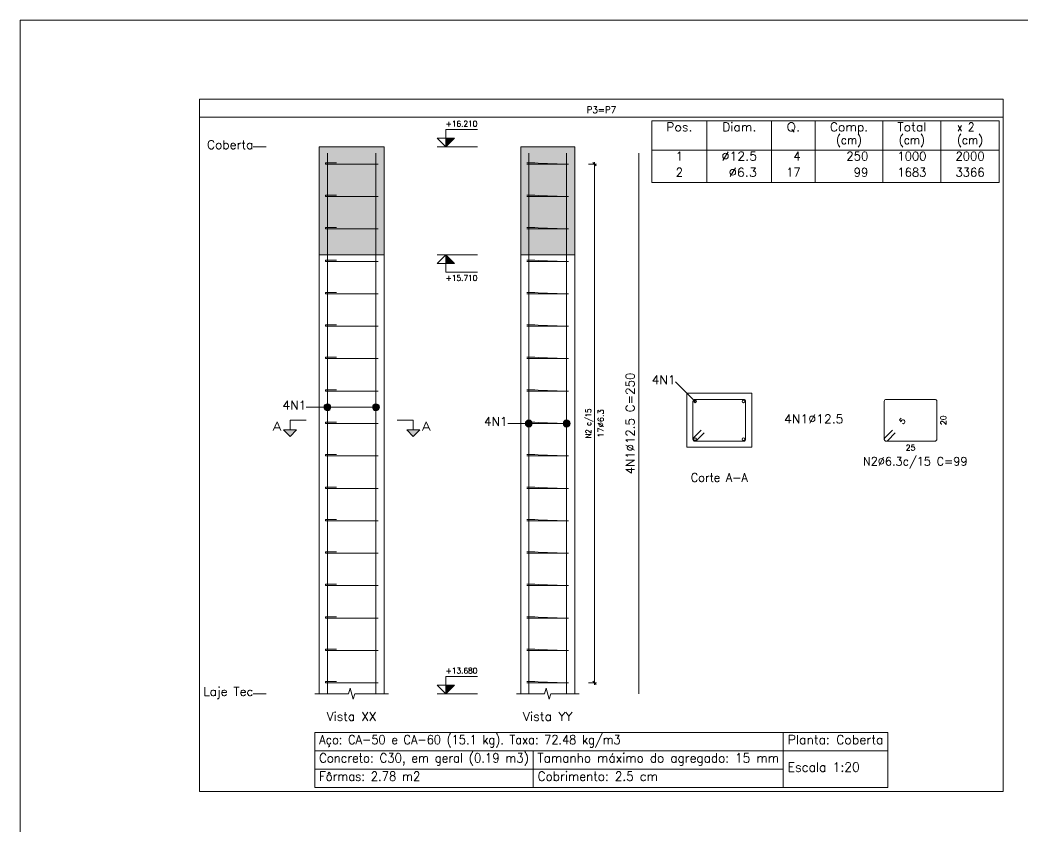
# Model space of a CAD drawing. Header units: millimetres. Extents: x 0 to 84, y 0 to 59.4.
# Drawn here: x 0 to 23.2, y 40.73 to 59.4 of the extents above; entities that cross this region are included whole.
import ezdxf
from ezdxf.enums import TextEntityAlignment as Align

# ---------------------------------------------------------------- set-up
doc = ezdxf.new("R2010")
doc.units = ezdxf.units.MM
doc.linetypes.add('CYPE_PUNTO', pattern=[0.075, 0, -0.075])
for name, color, linetype, lineweight in [('ARM_LONGITUDINAL_Ø12_5', 51, 'Continuous', 9), ('ARM_TRANSVERSAL_DIMENSOES_DOS_ESTRIBOS', 122, 'Continuous', 0), ('ARM_TRANSVERSAL_REFERENCIA', 106, 'Continuous', 9), ('ARM_TRANSVERSAL_Ø6_3', 32, 'Continuous', 9), ('CORTE_COTAS', 122, 'Continuous', 0), ('CORTE_COTAS_DAS_LAJES', 151, 'Continuous', 0), ('CORTE_COTAS_DAS_PLANTAS', 151, 'Continuous', 0), ('CORTE_LINHAS_DA_TABELA_DE_DADOS_DOS_PILARES', 1, 'Continuous', 9), ('CORTE_LINHAS_DA_TABELA_DE_DETALHE', 7, 'Continuous', 9), ('CORTE_LINHAS_DA_TABELA_DE_QUANTITATIVOS', 1, 'Continuous', 9), ('CORTE_NOMES_DAS_PLANTAS', 106, 'Continuous', 9), ('CORTE_PILAR_DE_CONCRETO', 1, 'Continuous', 9), ('CORTE_PISOS', 8, 'Continuous', 9), ('CORTE_SEGMENTOS_DE_CORTE_DE_SECOES', 12, 'Continuous', 9), ('CORTE_TEXTO_DAS_COTAS', 122, 'Continuous', 0), ('CORTE_TEXTO_DAS_ELEVACOES_DOS_PILARES', 133, 'Continuous', 9), ('CORTE_TEXTOS_DA_TABELA_DE_DADOS_DOS_PILARES', 1, 'Continuous', 9), ('CORTE_TEXTOS_DA_TABELA_DE_QUANTITATIVOS', 1, 'Continuous', 9), ('CORTE_TITULO_DA_TABELA_DE_DETALHE', 106, 'Continuous', 9), ('PILCP_ARM_LONG_LINHAS_DAS_ETIQUETAS_DAS_POSICOES_DE_ARMADURA_LONGITUDINAL', 106, 'Continuous', 9), ('PILCP_ARM_LONG_REFERENCIA', 106, 'Continuous', 9), ('PILCPSECC_ARM_LONG_LINHAS_DAS_ETIQUETAS_DAS_POSICOES_DE_ARMADURA_LONGITUDINAL', 106, 'Continuous', 9), ('PILCPSECC_ARM_LONG_REFERENCIA', 106, 'Continuous', 9), ('QUAD_BORDA', 1, 'Continuous', 20), ('QUAD_LIMITES', 2, 'Continuous', 0), ('SECAO_CONCRETO', 1, 'Continuous', 9), ('SECAO_LINHAS_DE_PROLONGAMENTO_DAS_COTAS', 122, 'CYPE_PUNTO', 0)]:
    doc.layers.add(name, color=color, linetype=linetype, lineweight=lineweight)
doc.styles.add('CYPETXT', font='', dxfattribs={"height": 0.2})
doc.styles.get('CYPETXT').set_extended_font_data('romans')

msp = doc.modelspace()

# ---------------------------------------------------------------- hatches: boundary and pattern name
at = {"layer": 'CORTE_COTAS_DAS_LAJES'}
msp.add_hatch(color=256, dxfattribs=at).paths.add_polyline_path([(9.849, 53.967), (10.049, 53.767), (9.849, 53.767)], flags=0)
at = {"layer": 'CORTE_COTAS_DAS_PLANTAS'}
for points in [[(9.849, 56.467), (10.049, 56.667), (9.849, 56.667)], [(9.849, 43.817), (10.049, 44.017), (9.849, 44.017)]]:
    msp.add_hatch(color=256, dxfattribs=at).paths.add_polyline_path(points, flags=0)
at = {"layer": 'CORTE_PISOS', "true_color": 0xdad7d3}
for points in [[(6.923, 53.967), (8.423, 53.967), (8.423, 56.467), (6.923, 56.467)], [(11.583, 53.967), (12.833, 53.967), (12.833, 56.467), (11.583, 56.467)]]:
    msp.add_hatch(color=254, dxfattribs=at).paths.add_polyline_path(points, flags=0)
at = {"layer": 'CORTE_SEGMENTOS_DE_CORTE_DE_SECOES'}
for points in [[(6.098, 49.917), (6.398, 49.917), (6.248, 49.767)], [(6.098, 49.917), (6.398, 49.917), (6.248, 49.767)], [(8.948, 49.917), (9.248, 49.917), (9.098, 49.767)], [(8.948, 49.917), (9.248, 49.917), (9.098, 49.767)]]:
    msp.add_hatch(color=256, dxfattribs=at).paths.add_polyline_path(points, flags=0)
at = {"layer": 'PILCP_ARM_LONG_LINHAS_DAS_ETIQUETAS_DAS_POSICOES_DE_ARMADURA_LONGITUDINAL'}
h = msp.add_hatch(color=256, dxfattribs=at)
edge = h.paths.add_edge_path(flags=0)
edge.add_arc((7.111, 50.442), 0.08, 0, 360)
h = msp.add_hatch(color=256, dxfattribs=at)
edge = h.paths.add_edge_path(flags=0)
edge.add_arc((8.235, 50.442), 0.08, 0, 360)
h = msp.add_hatch(color=256, dxfattribs=at)
edge = h.paths.add_edge_path(flags=0)
edge.add_arc((11.771, 50.067), 0.08, 0, 360)
h = msp.add_hatch(color=256, dxfattribs=at)
edge = h.paths.add_edge_path(flags=0)
edge.add_arc((12.645, 50.067), 0.08, 0, 360)

# ---------------------------------------------------------------- linework, layer by layer
at = {"layer": 'ARM_LONGITUDINAL_Ø12_5'}
for points in [[(7.111, 43.817), (7.111, 56.317)], [(7.111, 43.817), (7.111, 56.317)], [(8.235, 43.817), (8.235, 56.317)], [(8.235, 43.817), (8.235, 56.317)], [(11.771, 43.817), (11.771, 56.317)], [(11.771, 43.817), (11.771, 56.317)], [(12.645, 43.817), (12.645, 56.317)], [(12.645, 43.817), (12.645, 56.317)], [(14.315, 43.817), (14.315, 56.317)]]:
    msp.add_lwpolyline(points, dxfattribs=at)
for centre in [(15.617, 50.579), (16.741, 50.579), (15.617, 49.705), (16.741, 49.705)]:
    msp.add_circle(centre, 0.0312, dxfattribs=at)
at = {"layer": 'ARM_TRANSVERSAL_Ø6_3'}
for points in [[(7.254, 56.067), (7.077, 56.067), (7.072, 56.067), (7.067, 56.067), (7.065, 56.067), (7.064, 56.067), (7.065, 56.067), (7.067, 56.067), (7.072, 56.067), (7.077, 56.067), (7.085, 56.067), (7.093, 56.067), (7.101, 56.067), (7.111, 56.067), (8.235, 56.067), (8.253, 56.067), (8.268, 56.067), (8.279, 56.067), (8.282, 56.067), (8.279, 56.067), (8.268, 56.067), (8.253, 56.067), (8.235, 56.067), (7.111, 56.067), (7.093, 56.067), (7.077, 56.067), (7.067, 56.067), (7.064, 56.067), (7.064, 56.098), (7.065, 56.098), (7.067, 56.098), (7.072, 56.098), (7.077, 56.098), (7.085, 56.098), (7.093, 56.098), (7.101, 56.098), (7.111, 56.098), (7.12, 56.098), (7.129, 56.098), (7.137, 56.098), (7.144, 56.098), (7.321, 56.098)], [(11.981, 56.067), (11.804, 56.067), (11.797, 56.067), (11.789, 56.067), (11.78, 56.067), (11.771, 56.067), (11.761, 56.067), (11.753, 56.067), (11.745, 56.067), (11.737, 56.067), (11.732, 56.067), (11.727, 56.067), (11.725, 56.067), (11.724, 56.067), (11.727, 56.067), (11.737, 56.067), (11.753, 56.067), (11.771, 56.067), (12.645, 56.067), (12.663, 56.067), (12.678, 56.067), (12.689, 56.067), (12.692, 56.067), (12.689, 56.067), (12.678, 56.067), (12.663, 56.067), (12.645, 56.067), (11.771, 56.098), (11.761, 56.098), (11.753, 56.098), (11.745, 56.098), (11.737, 56.098), (11.732, 56.098), (11.727, 56.098), (11.725, 56.098), (11.724, 56.098), (11.725, 56.098), (11.727, 56.098), (11.732, 56.098), (11.737, 56.098), (11.914, 56.098)], [(7.254, 55.317), (7.077, 55.317), (7.072, 55.317), (7.067, 55.317), (7.065, 55.317), (7.064, 55.317), (7.065, 55.317), (7.067, 55.317), (7.072, 55.317), (7.077, 55.317), (7.085, 55.317), (7.093, 55.317), (7.101, 55.317), (7.111, 55.317), (8.235, 55.317), (8.253, 55.317), (8.268, 55.317), (8.279, 55.317), (8.282, 55.317), (8.279, 55.317), (8.268, 55.317), (8.253, 55.317), (8.235, 55.317), (7.111, 55.317), (7.093, 55.317), (7.077, 55.317), (7.067, 55.317), (7.064, 55.317), (7.064, 55.348), (7.065, 55.348), (7.067, 55.348), (7.072, 55.348), (7.077, 55.348), (7.085, 55.348), (7.093, 55.348), (7.101, 55.348), (7.111, 55.348), (7.12, 55.348), (7.129, 55.348), (7.137, 55.348), (7.144, 55.348), (7.321, 55.348)], [(11.981, 55.317), (11.804, 55.317), (11.797, 55.317), (11.789, 55.317), (11.78, 55.317), (11.771, 55.317), (11.761, 55.317), (11.753, 55.317), (11.745, 55.317), (11.737, 55.317), (11.732, 55.317), (11.727, 55.317), (11.725, 55.317), (11.724, 55.317), (11.727, 55.317), (11.737, 55.317), (11.753, 55.317), (11.771, 55.317), (12.645, 55.317), (12.663, 55.317), (12.678, 55.317), (12.689, 55.317), (12.692, 55.317), (12.689, 55.317), (12.678, 55.317), (12.663, 55.317), (12.645, 55.317), (11.771, 55.348), (11.761, 55.348), (11.753, 55.348), (11.745, 55.348), (11.737, 55.348), (11.732, 55.348), (11.727, 55.348), (11.725, 55.348), (11.724, 55.348), (11.725, 55.348), (11.727, 55.348), (11.732, 55.348), (11.737, 55.348), (11.914, 55.348)], [(7.254, 54.567), (7.077, 54.567), (7.072, 54.567), (7.067, 54.567), (7.065, 54.567), (7.064, 54.567), (7.065, 54.567), (7.067, 54.567), (7.072, 54.567), (7.077, 54.567), (7.085, 54.567), (7.093, 54.567), (7.101, 54.567), (7.111, 54.567), (8.235, 54.567), (8.253, 54.567), (8.268, 54.567), (8.279, 54.567), (8.282, 54.567), (8.279, 54.567), (8.268, 54.567), (8.253, 54.567), (8.235, 54.567), (7.111, 54.567), (7.093, 54.567), (7.077, 54.567), (7.067, 54.567), (7.064, 54.567), (7.064, 54.598), (7.065, 54.598), (7.067, 54.598), (7.072, 54.598), (7.077, 54.598), (7.085, 54.598), (7.093, 54.598), (7.101, 54.598), (7.111, 54.598), (7.12, 54.598), (7.129, 54.598), (7.137, 54.598), (7.144, 54.598), (7.321, 54.598)], [(11.981, 54.567), (11.804, 54.567), (11.797, 54.567), (11.789, 54.567), (11.78, 54.567), (11.771, 54.567), (11.761, 54.567), (11.753, 54.567), (11.745, 54.567), (11.737, 54.567), (11.732, 54.567), (11.727, 54.567), (11.725, 54.567), (11.724, 54.567), (11.727, 54.567), (11.737, 54.567), (11.753, 54.567), (11.771, 54.567), (12.645, 54.567), (12.663, 54.567), (12.678, 54.567), (12.689, 54.567), (12.692, 54.567), (12.689, 54.567), (12.678, 54.567), (12.663, 54.567), (12.645, 54.567), (11.771, 54.598), (11.761, 54.598), (11.753, 54.598), (11.745, 54.598), (11.737, 54.598), (11.732, 54.598), (11.727, 54.598), (11.725, 54.598), (11.724, 54.598), (11.725, 54.598), (11.727, 54.598), (11.732, 54.598), (11.737, 54.598), (11.914, 54.598)], [(7.254, 53.817), (7.077, 53.817), (7.072, 53.817), (7.067, 53.817), (7.065, 53.817), (7.064, 53.817), (7.065, 53.817), (7.067, 53.817), (7.072, 53.817), (7.077, 53.817), (7.085, 53.817), (7.093, 53.817), (7.101, 53.817), (7.111, 53.817), (8.235, 53.817), (8.253, 53.817), (8.268, 53.817), (8.279, 53.817), (8.282, 53.817), (8.279, 53.817), (8.268, 53.817), (8.253, 53.817), (8.235, 53.817), (7.111, 53.817), (7.093, 53.817), (7.077, 53.817), (7.067, 53.817), (7.064, 53.817), (7.064, 53.848), (7.065, 53.848), (7.067, 53.848), (7.072, 53.848), (7.077, 53.848), (7.085, 53.848), (7.093, 53.848), (7.101, 53.848), (7.111, 53.848), (7.12, 53.848), (7.129, 53.848), (7.137, 53.848), (7.144, 53.848), (7.321, 53.848)], [(11.981, 53.817), (11.804, 53.817), (11.797, 53.817), (11.789, 53.817), (11.78, 53.817), (11.771, 53.817), (11.761, 53.817), (11.753, 53.817), (11.745, 53.817), (11.737, 53.817), (11.732, 53.817), (11.727, 53.817), (11.725, 53.817), (11.724, 53.817), (11.727, 53.817), (11.737, 53.817), (11.753, 53.817), (11.771, 53.817), (12.645, 53.817), (12.663, 53.817), (12.678, 53.817), (12.689, 53.817), (12.692, 53.817), (12.689, 53.817), (12.678, 53.817), (12.663, 53.817), (12.645, 53.817), (11.771, 53.848), (11.761, 53.848), (11.753, 53.848), (11.745, 53.848), (11.737, 53.848), (11.732, 53.848), (11.727, 53.848), (11.725, 53.848), (11.724, 53.848), (11.725, 53.848), (11.727, 53.848), (11.732, 53.848), (11.737, 53.848), (11.914, 53.848)], [(7.254, 53.067), (7.077, 53.067), (7.072, 53.067), (7.067, 53.067), (7.065, 53.067), (7.064, 53.067), (7.065, 53.067), (7.067, 53.067), (7.072, 53.067), (7.077, 53.067), (7.085, 53.067), (7.093, 53.067), (7.101, 53.067), (7.111, 53.067), (8.235, 53.067), (8.253, 53.067), (8.268, 53.067), (8.279, 53.067), (8.282, 53.067), (8.279, 53.067), (8.268, 53.067), (8.253, 53.067), (8.235, 53.067), (7.111, 53.067), (7.093, 53.067), (7.077, 53.067), (7.067, 53.067), (7.064, 53.067), (7.064, 53.098), (7.065, 53.098), (7.067, 53.098), (7.072, 53.098), (7.077, 53.098), (7.085, 53.098), (7.093, 53.098), (7.101, 53.098), (7.111, 53.098), (7.12, 53.098), (7.129, 53.098), (7.137, 53.098), (7.144, 53.098), (7.321, 53.098)], [(11.981, 53.067), (11.804, 53.067), (11.797, 53.067), (11.789, 53.067), (11.78, 53.067), (11.771, 53.067), (11.761, 53.067), (11.753, 53.067), (11.745, 53.067), (11.737, 53.067), (11.732, 53.067), (11.727, 53.067), (11.725, 53.067), (11.724, 53.067), (11.727, 53.067), (11.737, 53.067), (11.753, 53.067), (11.771, 53.067), (12.645, 53.067), (12.663, 53.067), (12.678, 53.067), (12.689, 53.067), (12.692, 53.067), (12.689, 53.067), (12.678, 53.067), (12.663, 53.067), (12.645, 53.067), (11.771, 53.098), (11.761, 53.098), (11.753, 53.098), (11.745, 53.098), (11.737, 53.098), (11.732, 53.098), (11.727, 53.098), (11.725, 53.098), (11.724, 53.098), (11.725, 53.098), (11.727, 53.098), (11.732, 53.098), (11.737, 53.098), (11.914, 53.098)], [(7.254, 52.317), (7.077, 52.317), (7.072, 52.317), (7.067, 52.317), (7.065, 52.317), (7.064, 52.317), (7.065, 52.317), (7.067, 52.317), (7.072, 52.317), (7.077, 52.317), (7.085, 52.317), (7.093, 52.317), (7.101, 52.317), (7.111, 52.317), (8.235, 52.317), (8.253, 52.317), (8.268, 52.317), (8.279, 52.317), (8.282, 52.317), (8.279, 52.317), (8.268, 52.317), (8.253, 52.317), (8.235, 52.317), (7.111, 52.317), (7.093, 52.317), (7.077, 52.317), (7.067, 52.317), (7.064, 52.317), (7.064, 52.348), (7.065, 52.348), (7.067, 52.348), (7.072, 52.348), (7.077, 52.348), (7.085, 52.348), (7.093, 52.348), (7.101, 52.348), (7.111, 52.348), (7.12, 52.348), (7.129, 52.348), (7.137, 52.348), (7.144, 52.348), (7.321, 52.348)], [(11.981, 52.317), (11.804, 52.317), (11.797, 52.317), (11.789, 52.317), (11.78, 52.317), (11.771, 52.317), (11.761, 52.317), (11.753, 52.317), (11.745, 52.317), (11.737, 52.317), (11.732, 52.317), (11.727, 52.317), (11.725, 52.317), (11.724, 52.317), (11.727, 52.317), (11.737, 52.317), (11.753, 52.317), (11.771, 52.317), (12.645, 52.317), (12.663, 52.317), (12.678, 52.317), (12.689, 52.317), (12.692, 52.317), (12.689, 52.317), (12.678, 52.317), (12.663, 52.317), (12.645, 52.317), (11.771, 52.348), (11.761, 52.348), (11.753, 52.348), (11.745, 52.348), (11.737, 52.348), (11.732, 52.348), (11.727, 52.348), (11.725, 52.348), (11.724, 52.348), (11.725, 52.348), (11.727, 52.348), (11.732, 52.348), (11.737, 52.348), (11.914, 52.348)], [(7.254, 51.567), (7.077, 51.567), (7.072, 51.567), (7.067, 51.567), (7.065, 51.567), (7.064, 51.567), (7.065, 51.567), (7.067, 51.567), (7.072, 51.567), (7.077, 51.567), (7.085, 51.567), (7.093, 51.567), (7.101, 51.567), (7.111, 51.567), (8.235, 51.567), (8.253, 51.567), (8.268, 51.567), (8.279, 51.567), (8.282, 51.567), (8.279, 51.567), (8.268, 51.567), (8.253, 51.567), (8.235, 51.567), (7.111, 51.567), (7.093, 51.567), (7.077, 51.567), (7.067, 51.567), (7.064, 51.567), (7.064, 51.598), (7.065, 51.598), (7.067, 51.598), (7.072, 51.598), (7.077, 51.598), (7.085, 51.598), (7.093, 51.598), (7.101, 51.598), (7.111, 51.598), (7.12, 51.598), (7.129, 51.598), (7.137, 51.598), (7.144, 51.598), (7.321, 51.598)], [(11.981, 51.567), (11.804, 51.567), (11.797, 51.567), (11.789, 51.567), (11.78, 51.567), (11.771, 51.567), (11.761, 51.567), (11.753, 51.567), (11.745, 51.567), (11.737, 51.567), (11.732, 51.567), (11.727, 51.567), (11.725, 51.567), (11.724, 51.567), (11.727, 51.567), (11.737, 51.567), (11.753, 51.567), (11.771, 51.567), (12.645, 51.567), (12.663, 51.567), (12.678, 51.567), (12.689, 51.567), (12.692, 51.567), (12.689, 51.567), (12.678, 51.567), (12.663, 51.567), (12.645, 51.567), (11.771, 51.598), (11.761, 51.598), (11.753, 51.598), (11.745, 51.598), (11.737, 51.598), (11.732, 51.598), (11.727, 51.598), (11.725, 51.598), (11.724, 51.598), (11.725, 51.598), (11.727, 51.598), (11.732, 51.598), (11.737, 51.598), (11.914, 51.598)], [(7.254, 50.817), (7.077, 50.817), (7.072, 50.817), (7.067, 50.817), (7.065, 50.817), (7.064, 50.817), (7.065, 50.817), (7.067, 50.817), (7.072, 50.817), (7.077, 50.817), (7.085, 50.817), (7.093, 50.817), (7.101, 50.817), (7.111, 50.817), (8.235, 50.817), (8.253, 50.817), (8.268, 50.817), (8.279, 50.817), (8.282, 50.817), (8.279, 50.817), (8.268, 50.817), (8.253, 50.817), (8.235, 50.817), (7.111, 50.817), (7.093, 50.817), (7.077, 50.817), (7.067, 50.817), (7.064, 50.817), (7.064, 50.848), (7.065, 50.848), (7.067, 50.848), (7.072, 50.848), (7.077, 50.848), (7.085, 50.848), (7.093, 50.848), (7.101, 50.848), (7.111, 50.848), (7.12, 50.848), (7.129, 50.848), (7.137, 50.848), (7.144, 50.848), (7.321, 50.848)], [(11.981, 50.817), (11.804, 50.817), (11.797, 50.817), (11.789, 50.817), (11.78, 50.817), (11.771, 50.817), (11.761, 50.817), (11.753, 50.817), (11.745, 50.817), (11.737, 50.817), (11.732, 50.817), (11.727, 50.817), (11.725, 50.817), (11.724, 50.817), (11.727, 50.817), (11.737, 50.817), (11.753, 50.817), (11.771, 50.817), (12.645, 50.817), (12.663, 50.817), (12.678, 50.817), (12.689, 50.817), (12.692, 50.817), (12.689, 50.817), (12.678, 50.817), (12.663, 50.817), (12.645, 50.817), (11.771, 50.848), (11.761, 50.848), (11.753, 50.848), (11.745, 50.848), (11.737, 50.848), (11.732, 50.848), (11.727, 50.848), (11.725, 50.848), (11.724, 50.848), (11.725, 50.848), (11.727, 50.848), (11.732, 50.848), (11.737, 50.848), (11.914, 50.848)], [(15.76, 49.915), (15.584, 49.738), (15.578, 49.731), (15.573, 49.723), (15.571, 49.714), (15.57, 49.705), (15.571, 49.696), (15.573, 49.687), (15.578, 49.679), (15.584, 49.671), (15.591, 49.666), (15.599, 49.661), (15.608, 49.659), (15.617, 49.658), (16.741, 49.658), (16.759, 49.661), (16.775, 49.671), (16.785, 49.687), (16.788, 49.705), (16.788, 50.579), (16.785, 50.597), (16.775, 50.612), (16.759, 50.623), (16.741, 50.626), (15.617, 50.626), (15.599, 50.623), (15.584, 50.612), (15.573, 50.597), (15.57, 50.579), (15.57, 49.705), (15.571, 49.696), (15.573, 49.687), (15.578, 49.679), (15.584, 49.671), (15.591, 49.666), (15.599, 49.661), (15.608, 49.659), (15.617, 49.658), (15.626, 49.659), (15.635, 49.661), (15.643, 49.666), (15.65, 49.671), (15.827, 49.848)], [(20.185, 49.915), (20.008, 49.738), (20.002, 49.731), (19.998, 49.723), (19.995, 49.714), (19.994, 49.705), (19.995, 49.696), (19.998, 49.687), (20.002, 49.679), (20.008, 49.671), (20.015, 49.666), (20.023, 49.661), (20.032, 49.659), (20.041, 49.658), (21.166, 49.658), (21.184, 49.661), (21.199, 49.671), (21.209, 49.687), (21.213, 49.705), (21.213, 50.579), (21.209, 50.597), (21.199, 50.612), (21.184, 50.623), (21.166, 50.626), (20.041, 50.626), (20.023, 50.623), (20.008, 50.612), (19.998, 50.597), (19.994, 50.579), (19.994, 49.705), (19.995, 49.696), (19.998, 49.687), (20.002, 49.679), (20.008, 49.671), (20.015, 49.666), (20.023, 49.661), (20.032, 49.659), (20.041, 49.658), (20.051, 49.659), (20.059, 49.661), (20.067, 49.666), (20.075, 49.671), (20.251, 49.848)], [(7.254, 50.067), (7.077, 50.067), (7.072, 50.067), (7.067, 50.067), (7.065, 50.067), (7.064, 50.067), (7.065, 50.067), (7.067, 50.067), (7.072, 50.067), (7.077, 50.067), (7.085, 50.067), (7.093, 50.067), (7.101, 50.067), (7.111, 50.067), (8.235, 50.067), (8.253, 50.067), (8.268, 50.067), (8.279, 50.067), (8.282, 50.067), (8.279, 50.067), (8.268, 50.067), (8.253, 50.067), (8.235, 50.067), (7.111, 50.067), (7.093, 50.067), (7.077, 50.067), (7.067, 50.067), (7.064, 50.067), (7.064, 50.098), (7.065, 50.098), (7.067, 50.098), (7.072, 50.098), (7.077, 50.098), (7.085, 50.098), (7.093, 50.098), (7.101, 50.098), (7.111, 50.098), (7.12, 50.098), (7.129, 50.098), (7.137, 50.098), (7.144, 50.098), (7.321, 50.098)], [(11.981, 50.067), (11.804, 50.067), (11.797, 50.067), (11.789, 50.067), (11.78, 50.067), (11.771, 50.067), (11.761, 50.067), (11.753, 50.067), (11.745, 50.067), (11.737, 50.067), (11.732, 50.067), (11.727, 50.067), (11.725, 50.067), (11.724, 50.067), (11.727, 50.067), (11.737, 50.067), (11.753, 50.067), (11.771, 50.067), (12.645, 50.067), (12.663, 50.067), (12.678, 50.067), (12.689, 50.067), (12.692, 50.067), (12.689, 50.067), (12.678, 50.067), (12.663, 50.067), (12.645, 50.067), (11.771, 50.098), (11.761, 50.098), (11.753, 50.098), (11.745, 50.098), (11.737, 50.098), (11.732, 50.098), (11.727, 50.098), (11.725, 50.098), (11.724, 50.098), (11.725, 50.098), (11.727, 50.098), (11.732, 50.098), (11.737, 50.098), (11.914, 50.098)], [(7.254, 49.317), (7.077, 49.317), (7.072, 49.317), (7.067, 49.317), (7.065, 49.317), (7.064, 49.317), (7.065, 49.317), (7.067, 49.317), (7.072, 49.317), (7.077, 49.317), (7.085, 49.317), (7.093, 49.317), (7.101, 49.317), (7.111, 49.317), (8.235, 49.317), (8.253, 49.317), (8.268, 49.317), (8.279, 49.317), (8.282, 49.317), (8.279, 49.317), (8.268, 49.317), (8.253, 49.317), (8.235, 49.317), (7.111, 49.317), (7.093, 49.317), (7.077, 49.317), (7.067, 49.317), (7.064, 49.317), (7.064, 49.348), (7.065, 49.348), (7.067, 49.348), (7.072, 49.348), (7.077, 49.348), (7.085, 49.348), (7.093, 49.348), (7.101, 49.348), (7.111, 49.348), (7.12, 49.348), (7.129, 49.348), (7.137, 49.348), (7.144, 49.348), (7.321, 49.348)], [(11.981, 49.317), (11.804, 49.317), (11.797, 49.317), (11.789, 49.317), (11.78, 49.317), (11.771, 49.317), (11.761, 49.317), (11.753, 49.317), (11.745, 49.317), (11.737, 49.317), (11.732, 49.317), (11.727, 49.317), (11.725, 49.317), (11.724, 49.317), (11.727, 49.317), (11.737, 49.317), (11.753, 49.317), (11.771, 49.317), (12.645, 49.317), (12.663, 49.317), (12.678, 49.317), (12.689, 49.317), (12.692, 49.317), (12.689, 49.317), (12.678, 49.317), (12.663, 49.317), (12.645, 49.317), (11.771, 49.348), (11.761, 49.348), (11.753, 49.348), (11.745, 49.348), (11.737, 49.348), (11.732, 49.348), (11.727, 49.348), (11.725, 49.348), (11.724, 49.348), (11.725, 49.348), (11.727, 49.348), (11.732, 49.348), (11.737, 49.348), (11.914, 49.348)], [(7.254, 48.567), (7.077, 48.567), (7.072, 48.567), (7.067, 48.567), (7.065, 48.567), (7.064, 48.567), (7.065, 48.567), (7.067, 48.567), (7.072, 48.567), (7.077, 48.567), (7.085, 48.567), (7.093, 48.567), (7.101, 48.567), (7.111, 48.567), (8.235, 48.567), (8.253, 48.567), (8.268, 48.567), (8.279, 48.567), (8.282, 48.567), (8.279, 48.567), (8.268, 48.567), (8.253, 48.567), (8.235, 48.567), (7.111, 48.567), (7.093, 48.567), (7.077, 48.567), (7.067, 48.567), (7.064, 48.567), (7.064, 48.598), (7.065, 48.598), (7.067, 48.598), (7.072, 48.598), (7.077, 48.598), (7.085, 48.598), (7.093, 48.598), (7.101, 48.598), (7.111, 48.598), (7.12, 48.598), (7.129, 48.598), (7.137, 48.598), (7.144, 48.598), (7.321, 48.598)], [(11.981, 48.567), (11.804, 48.567), (11.797, 48.567), (11.789, 48.567), (11.78, 48.567), (11.771, 48.567), (11.761, 48.567), (11.753, 48.567), (11.745, 48.567), (11.737, 48.567), (11.732, 48.567), (11.727, 48.567), (11.725, 48.567), (11.724, 48.567), (11.727, 48.567), (11.737, 48.567), (11.753, 48.567), (11.771, 48.567), (12.645, 48.567), (12.663, 48.567), (12.678, 48.567), (12.689, 48.567), (12.692, 48.567), (12.689, 48.567), (12.678, 48.567), (12.663, 48.567), (12.645, 48.567), (11.771, 48.598), (11.761, 48.598), (11.753, 48.598), (11.745, 48.598), (11.737, 48.598), (11.732, 48.598), (11.727, 48.598), (11.725, 48.598), (11.724, 48.598), (11.725, 48.598), (11.727, 48.598), (11.732, 48.598), (11.737, 48.598), (11.914, 48.598)], [(7.254, 47.817), (7.077, 47.817), (7.072, 47.817), (7.067, 47.817), (7.065, 47.817), (7.064, 47.817), (7.065, 47.817), (7.067, 47.817), (7.072, 47.817), (7.077, 47.817), (7.085, 47.817), (7.093, 47.817), (7.101, 47.817), (7.111, 47.817), (8.235, 47.817), (8.253, 47.817), (8.268, 47.817), (8.279, 47.817), (8.282, 47.817), (8.279, 47.817), (8.268, 47.817), (8.253, 47.817), (8.235, 47.817), (7.111, 47.817), (7.093, 47.817), (7.077, 47.817), (7.067, 47.817), (7.064, 47.817), (7.064, 47.848), (7.065, 47.848), (7.067, 47.848), (7.072, 47.848), (7.077, 47.848), (7.085, 47.848), (7.093, 47.848), (7.101, 47.848), (7.111, 47.848), (7.12, 47.848), (7.129, 47.848), (7.137, 47.848), (7.144, 47.848), (7.321, 47.848)], [(11.981, 47.817), (11.804, 47.817), (11.797, 47.817), (11.789, 47.817), (11.78, 47.817), (11.771, 47.817), (11.761, 47.817), (11.753, 47.817), (11.745, 47.817), (11.737, 47.817), (11.732, 47.817), (11.727, 47.817), (11.725, 47.817), (11.724, 47.817), (11.727, 47.817), (11.737, 47.817), (11.753, 47.817), (11.771, 47.817), (12.645, 47.817), (12.663, 47.817), (12.678, 47.817), (12.689, 47.817), (12.692, 47.817), (12.689, 47.817), (12.678, 47.817), (12.663, 47.817), (12.645, 47.817), (11.771, 47.848), (11.761, 47.848), (11.753, 47.848), (11.745, 47.848), (11.737, 47.848), (11.732, 47.848), (11.727, 47.848), (11.725, 47.848), (11.724, 47.848), (11.725, 47.848), (11.727, 47.848), (11.732, 47.848), (11.737, 47.848), (11.914, 47.848)], [(7.254, 47.067), (7.077, 47.067), (7.072, 47.067), (7.067, 47.067), (7.065, 47.067), (7.064, 47.067), (7.065, 47.067), (7.067, 47.067), (7.072, 47.067), (7.077, 47.067), (7.085, 47.067), (7.093, 47.067), (7.101, 47.067), (7.111, 47.067), (8.235, 47.067), (8.253, 47.067), (8.268, 47.067), (8.279, 47.067), (8.282, 47.067), (8.279, 47.067), (8.268, 47.067), (8.253, 47.067), (8.235, 47.067), (7.111, 47.067), (7.093, 47.067), (7.077, 47.067), (7.067, 47.067), (7.064, 47.067), (7.064, 47.098), (7.065, 47.098), (7.067, 47.098), (7.072, 47.098), (7.077, 47.098), (7.085, 47.098), (7.093, 47.098), (7.101, 47.098), (7.111, 47.098), (7.12, 47.098), (7.129, 47.098), (7.137, 47.098), (7.144, 47.098), (7.321, 47.098)], [(11.981, 47.067), (11.804, 47.067), (11.797, 47.067), (11.789, 47.067), (11.78, 47.067), (11.771, 47.067), (11.761, 47.067), (11.753, 47.067), (11.745, 47.067), (11.737, 47.067), (11.732, 47.067), (11.727, 47.067), (11.725, 47.067), (11.724, 47.067), (11.727, 47.067), (11.737, 47.067), (11.753, 47.067), (11.771, 47.067), (12.645, 47.067), (12.663, 47.067), (12.678, 47.067), (12.689, 47.067), (12.692, 47.067), (12.689, 47.067), (12.678, 47.067), (12.663, 47.067), (12.645, 47.067), (11.771, 47.098), (11.761, 47.098), (11.753, 47.098), (11.745, 47.098), (11.737, 47.098), (11.732, 47.098), (11.727, 47.098), (11.725, 47.098), (11.724, 47.098), (11.725, 47.098), (11.727, 47.098), (11.732, 47.098), (11.737, 47.098), (11.914, 47.098)], [(7.254, 46.317), (7.077, 46.317), (7.072, 46.317), (7.067, 46.317), (7.065, 46.317), (7.064, 46.317), (7.065, 46.317), (7.067, 46.317), (7.072, 46.317), (7.077, 46.317), (7.085, 46.317), (7.093, 46.317), (7.101, 46.317), (7.111, 46.317), (8.235, 46.317), (8.253, 46.317), (8.268, 46.317), (8.279, 46.317), (8.282, 46.317), (8.279, 46.317), (8.268, 46.317), (8.253, 46.317), (8.235, 46.317), (7.111, 46.317), (7.093, 46.317), (7.077, 46.317), (7.067, 46.317), (7.064, 46.317), (7.064, 46.348), (7.065, 46.348), (7.067, 46.348), (7.072, 46.348), (7.077, 46.348), (7.085, 46.348), (7.093, 46.348), (7.101, 46.348), (7.111, 46.348), (7.12, 46.348), (7.129, 46.348), (7.137, 46.348), (7.144, 46.348), (7.321, 46.348)], [(11.981, 46.317), (11.804, 46.317), (11.797, 46.317), (11.789, 46.317), (11.78, 46.317), (11.771, 46.317), (11.761, 46.317), (11.753, 46.317), (11.745, 46.317), (11.737, 46.317), (11.732, 46.317), (11.727, 46.317), (11.725, 46.317), (11.724, 46.317), (11.727, 46.317), (11.737, 46.317), (11.753, 46.317), (11.771, 46.317), (12.645, 46.317), (12.663, 46.317), (12.678, 46.317), (12.689, 46.317), (12.692, 46.317), (12.689, 46.317), (12.678, 46.317), (12.663, 46.317), (12.645, 46.317), (11.771, 46.348), (11.761, 46.348), (11.753, 46.348), (11.745, 46.348), (11.737, 46.348), (11.732, 46.348), (11.727, 46.348), (11.725, 46.348), (11.724, 46.348), (11.725, 46.348), (11.727, 46.348), (11.732, 46.348), (11.737, 46.348), (11.914, 46.348)], [(7.254, 45.567), (7.077, 45.567), (7.072, 45.567), (7.067, 45.567), (7.065, 45.567), (7.064, 45.567), (7.065, 45.567), (7.067, 45.567), (7.072, 45.567), (7.077, 45.567), (7.085, 45.567), (7.093, 45.567), (7.101, 45.567), (7.111, 45.567), (8.235, 45.567), (8.253, 45.567), (8.268, 45.567), (8.279, 45.567), (8.282, 45.567), (8.279, 45.567), (8.268, 45.567), (8.253, 45.567), (8.235, 45.567), (7.111, 45.567), (7.093, 45.567), (7.077, 45.567), (7.067, 45.567), (7.064, 45.567), (7.064, 45.598), (7.065, 45.598), (7.067, 45.598), (7.072, 45.598), (7.077, 45.598), (7.085, 45.598), (7.093, 45.598), (7.101, 45.598), (7.111, 45.598), (7.12, 45.598), (7.129, 45.598), (7.137, 45.598), (7.144, 45.598), (7.321, 45.598)], [(11.981, 45.567), (11.804, 45.567), (11.797, 45.567), (11.789, 45.567), (11.78, 45.567), (11.771, 45.567), (11.761, 45.567), (11.753, 45.567), (11.745, 45.567), (11.737, 45.567), (11.732, 45.567), (11.727, 45.567), (11.725, 45.567), (11.724, 45.567), (11.727, 45.567), (11.737, 45.567), (11.753, 45.567), (11.771, 45.567), (12.645, 45.567), (12.663, 45.567), (12.678, 45.567), (12.689, 45.567), (12.692, 45.567), (12.689, 45.567), (12.678, 45.567), (12.663, 45.567), (12.645, 45.567), (11.771, 45.598), (11.761, 45.598), (11.753, 45.598), (11.745, 45.598), (11.737, 45.598), (11.732, 45.598), (11.727, 45.598), (11.725, 45.598), (11.724, 45.598), (11.725, 45.598), (11.727, 45.598), (11.732, 45.598), (11.737, 45.598), (11.914, 45.598)], [(7.254, 44.817), (7.077, 44.817), (7.072, 44.817), (7.067, 44.817), (7.065, 44.817), (7.064, 44.817), (7.065, 44.817), (7.067, 44.817), (7.072, 44.817), (7.077, 44.817), (7.085, 44.817), (7.093, 44.817), (7.101, 44.817), (7.111, 44.817), (8.235, 44.817), (8.253, 44.817), (8.268, 44.817), (8.279, 44.817), (8.282, 44.817), (8.279, 44.817), (8.268, 44.817), (8.253, 44.817), (8.235, 44.817), (7.111, 44.817), (7.093, 44.817), (7.077, 44.817), (7.067, 44.817), (7.064, 44.817), (7.064, 44.848), (7.065, 44.848), (7.067, 44.848), (7.072, 44.848), (7.077, 44.848), (7.085, 44.848), (7.093, 44.848), (7.101, 44.848), (7.111, 44.848), (7.12, 44.848), (7.129, 44.848), (7.137, 44.848), (7.144, 44.848), (7.321, 44.848)], [(11.981, 44.817), (11.804, 44.817), (11.797, 44.817), (11.789, 44.817), (11.78, 44.817), (11.771, 44.817), (11.761, 44.817), (11.753, 44.817), (11.745, 44.817), (11.737, 44.817), (11.732, 44.817), (11.727, 44.817), (11.725, 44.817), (11.724, 44.817), (11.727, 44.817), (11.737, 44.817), (11.753, 44.817), (11.771, 44.817), (12.645, 44.817), (12.663, 44.817), (12.678, 44.817), (12.689, 44.817), (12.692, 44.817), (12.689, 44.817), (12.678, 44.817), (12.663, 44.817), (12.645, 44.817), (11.771, 44.848), (11.761, 44.848), (11.753, 44.848), (11.745, 44.848), (11.737, 44.848), (11.732, 44.848), (11.727, 44.848), (11.725, 44.848), (11.724, 44.848), (11.725, 44.848), (11.727, 44.848), (11.732, 44.848), (11.737, 44.848), (11.914, 44.848)], [(7.254, 44.067), (7.077, 44.067), (7.072, 44.067), (7.067, 44.067), (7.065, 44.067), (7.064, 44.067), (7.065, 44.067), (7.067, 44.067), (7.072, 44.067), (7.077, 44.067), (7.085, 44.067), (7.093, 44.067), (7.101, 44.067), (7.111, 44.067), (8.235, 44.067), (8.253, 44.067), (8.268, 44.067), (8.279, 44.067), (8.282, 44.067), (8.279, 44.067), (8.268, 44.067), (8.253, 44.067), (8.235, 44.067), (7.111, 44.067), (7.093, 44.067), (7.077, 44.067), (7.067, 44.067), (7.064, 44.067), (7.064, 44.098), (7.065, 44.098), (7.067, 44.098), (7.072, 44.098), (7.077, 44.098), (7.085, 44.098), (7.093, 44.098), (7.101, 44.098), (7.111, 44.098), (7.12, 44.098), (7.129, 44.098), (7.137, 44.098), (7.144, 44.098), (7.321, 44.098)], [(11.981, 44.067), (11.804, 44.067), (11.797, 44.067), (11.789, 44.067), (11.78, 44.067), (11.771, 44.067), (11.761, 44.067), (11.753, 44.067), (11.745, 44.067), (11.737, 44.067), (11.732, 44.067), (11.727, 44.067), (11.725, 44.067), (11.724, 44.067), (11.727, 44.067), (11.737, 44.067), (11.753, 44.067), (11.771, 44.067), (12.645, 44.067), (12.663, 44.067), (12.678, 44.067), (12.689, 44.067), (12.692, 44.067), (12.689, 44.067), (12.678, 44.067), (12.663, 44.067), (12.645, 44.067), (11.771, 44.098), (11.761, 44.098), (11.753, 44.098), (11.745, 44.098), (11.737, 44.098), (11.732, 44.098), (11.727, 44.098), (11.725, 44.098), (11.724, 44.098), (11.725, 44.098), (11.727, 44.098), (11.732, 44.098), (11.737, 44.098), (11.914, 44.098)]]:
    msp.add_lwpolyline(points, dxfattribs=at)
at = {"layer": 'CORTE_COTAS'}
for p, q in [((13.149, 56.067), (13.341, 56.067)), ((13.333, 56.027), (13.253, 56.107)), ((13.293, 56.067), (13.293, 56.115)), ((13.293, 44.067), (13.293, 56.067)), ((13.333, 44.027), (13.253, 44.107)), ((13.149, 44.067), (13.341, 44.067)), ((13.293, 44.019), (13.293, 44.067))]:
    msp.add_line(p, q, dxfattribs=at)
at = {"layer": 'CORTE_COTAS_DAS_LAJES'}
msp.add_line((9.649, 53.967), (10.581, 53.967), dxfattribs=at)
for points in [[(9.849, 53.967), (9.649, 53.767), (9.849, 53.767), (9.849, 53.967)], [(9.849, 53.967), (10.049, 53.767), (9.849, 53.767)]]:
    msp.add_lwpolyline(points, close=True, dxfattribs=at)
msp.add_lwpolyline([(9.849, 53.767), (9.849, 53.567), (10.581, 53.567)], dxfattribs=at)
at = {"layer": 'CORTE_COTAS_DAS_PLANTAS'}
for p, q in [((9.649, 56.467), (10.581, 56.467)), ((9.649, 43.817), (10.581, 43.817))]:
    msp.add_line(p, q, dxfattribs=at)
for points in [[(9.849, 56.667), (9.849, 56.867), (10.581, 56.867)], [(9.849, 44.017), (9.849, 44.217), (10.581, 44.217)]]:
    msp.add_lwpolyline(points, dxfattribs=at)
for points in [[(9.849, 56.467), (9.649, 56.667), (9.849, 56.667), (9.849, 56.467)], [(9.849, 56.467), (10.049, 56.667), (9.849, 56.667)], [(9.849, 43.817), (9.649, 44.017), (9.849, 44.017), (9.849, 43.817)], [(9.849, 43.817), (10.049, 44.017), (9.849, 44.017)]]:
    msp.add_lwpolyline(points, close=True, dxfattribs=at)
at = {"layer": 'CORTE_LINHAS_DA_TABELA_DE_DADOS_DOS_PILARES'}
for p, q in [((6.819, 42.917), (20.078, 42.917)), ((6.819, 42.917), (6.819, 41.647)), ((17.66, 42.917), (17.66, 41.647)), ((20.078, 42.917), (20.078, 41.647)), ((6.819, 42.494), (20.078, 42.494)), ((11.874, 42.494), (11.874, 41.647)), ((6.819, 42.07), (17.66, 42.07)), ((6.819, 41.647), (20.078, 41.647))]:
    msp.add_line(p, q, dxfattribs=at)
at = {"layer": 'CORTE_LINHAS_DA_TABELA_DE_DETALHE'}
for p, q in [((4.149, 57.567), (22.749, 57.567)), ((4.149, 57.567), (4.149, 41.557)), ((22.749, 57.567), (22.749, 41.557)), ((4.149, 57.157), (22.749, 57.157)), ((4.149, 41.557), (22.749, 41.557))]:
    msp.add_line(p, q, dxfattribs=at)
at = {"layer": 'CORTE_LINHAS_DA_TABELA_DE_QUANTITATIVOS'}
for p, q in [((14.615, 57.067), (22.654, 57.067)), ((14.615, 57.067), (14.615, 55.642)), ((15.892, 57.067), (15.892, 55.642)), ((17.389, 57.067), (17.389, 55.642)), ((18.399, 57.067), (18.399, 55.642)), ((19.962, 57.067), (19.962, 55.642)), ((21.308, 57.067), (21.308, 55.642)), ((22.654, 57.067), (22.654, 55.642)), ((14.615, 56.392), (22.654, 56.392)), ((14.615, 55.642), (22.654, 55.642))]:
    msp.add_line(p, q, dxfattribs=at)
at = {"layer": 'CORTE_NOMES_DAS_PLANTAS'}
for p, q in [((5.697, 56.467), (5.397, 56.467)), ((5.697, 43.817), (5.397, 43.817))]:
    msp.add_line(p, q, dxfattribs=at)
at = {"layer": 'CORTE_PILAR_DE_CONCRETO'}
for p, q in [((6.923, 43.817), (6.923, 56.467)), ((6.923, 56.467), (8.423, 56.467)), ((8.423, 43.817), (8.423, 56.467)), ((11.583, 43.817), (11.583, 56.467)), ((11.583, 56.467), (12.833, 56.467)), ((12.833, 43.817), (12.833, 56.467))]:
    msp.add_line(p, q, dxfattribs=at)
for points in [[(6.823, 43.817), (7.598, 43.817), (7.635, 43.942), (7.71, 43.692), (7.748, 43.817), (8.523, 43.817)], [(11.483, 43.817), (12.133, 43.817), (12.17, 43.942), (12.245, 43.692), (12.283, 43.817), (12.933, 43.817)]]:
    msp.add_lwpolyline(points, dxfattribs=at)
at = {"layer": 'CORTE_PISOS', "color": 254, "true_color": 0xdad7d3}
for points in [[(6.923, 53.967), (8.423, 53.967), (8.423, 56.467), (6.923, 56.467)], [(11.583, 53.967), (12.833, 53.967), (12.833, 56.467), (11.583, 56.467)]]:
    msp.add_lwpolyline(points, close=True, dxfattribs=at)
at = {"layer": 'CORTE_SEGMENTOS_DE_CORTE_DE_SECOES'}
for p, q in [((6.248, 50.142), (6.623, 50.142)), ((6.248, 50.142), (6.248, 49.917)), ((6.248, 50.142), (6.623, 50.142)), ((6.248, 50.142), (6.248, 49.917)), ((9.098, 50.142), (8.723, 50.142)), ((9.098, 50.142), (8.723, 50.142)), ((9.098, 50.142), (9.098, 49.917)), ((9.098, 50.142), (9.098, 49.917))]:
    msp.add_line(p, q, dxfattribs=at)
for points in [[(6.098, 49.917), (6.398, 49.917), (6.248, 49.767)], [(6.098, 49.917), (6.398, 49.917), (6.248, 49.767)], [(8.948, 49.917), (9.248, 49.917), (9.098, 49.767)], [(8.948, 49.917), (9.248, 49.917), (9.098, 49.767)]]:
    msp.add_lwpolyline(points, close=True, dxfattribs=at)
at = {"layer": 'PILCP_ARM_LONG_LINHAS_DAS_ETIQUETAS_DAS_POSICOES_DE_ARMADURA_LONGITUDINAL'}
for points in [[(8.235, 50.442), (6.623, 50.442)], [(11.771, 50.067), (11.283, 50.067)], [(12.645, 50.067), (11.283, 50.067)]]:
    msp.add_lwpolyline(points, dxfattribs=at)
for centre in [(7.111, 50.442), (8.235, 50.442), (11.771, 50.067), (12.645, 50.067)]:
    msp.add_circle(centre, 0.08, dxfattribs=at)
at = {"layer": 'PILCPSECC_ARM_LONG_LINHAS_DAS_ETIQUETAS_DAS_POSICOES_DE_ARMADURA_LONGITUDINAL'}
msp.add_lwpolyline([(15.617, 50.579), (15.167, 51.029)], dxfattribs=at)
at = {"layer": 'QUAD_BORDA'}
msp.add_lwpolyline([(0, 0), (84, 0), (84, 59.4), (0, 59.4), (0, 0)], close=True, dxfattribs=at)
at = {"layer": 'QUAD_LIMITES'}
msp.add_lwpolyline([(0, 0), (84, 0), (84, 59.4), (0, 59.4), (0, 0)], close=True, dxfattribs=at)
at = {"layer": 'SECAO_CONCRETO'}
msp.add_lwpolyline([(15.429, 49.517), (16.929, 49.517), (16.929, 50.767), (15.429, 50.767), (15.429, 49.517)], close=True, dxfattribs=at)
at = {"layer": 'SECAO_LINHAS_DE_PROLONGAMENTO_DAS_COTAS'}
for p, q in [((16.929, 50.767), (16.929, 50.767)), ((15.429, 49.517), (15.429, 49.517))]:
    msp.add_line(p, q, dxfattribs=at)
msp.add_lwpolyline([(16.929, 49.517), (16.929, 49.517), (16.929, 49.517)], close=True, dxfattribs=at)

# ---------------------------------------------------------------- texts
at = {"layer": 'ARM_TRANSVERSAL_DIMENSOES_DOS_ESTRIBOS', "style": 'CYPETXT', "width": 0.872274}
for s, height, rotation, p, p2 in [('5', 0.133, 45, (20.423, 50.039), (20.502, 50.118)), ('20', 0.1333, 90, (21.429, 50.03), (21.429, 50.254))]:
    msp.add_text(s, height=height, rotation=rotation, dxfattribs=at).set_placement(p, p2, align=Align.FIT)
msp.add_text('25', height=0.1333, dxfattribs=at).set_placement((20.492, 49.442), (20.716, 49.442), align=Align.FIT)
at = {"layer": 'ARM_TRANSVERSAL_REFERENCIA', "style": 'CYPETXT', "width": 0.820885}
msp.add_text('N2%%c6.3c/15 C=99', height=0.2, dxfattribs=at).set_placement((19.502, 49.092), (21.92, 49.092), align=Align.FIT)
at = {"layer": 'CORTE_COTAS_DAS_LAJES', "style": 'CYPETXT', "width": 0.837784}
msp.add_text('+15.710', height=0.1333, dxfattribs=at).set_placement((9.849, 53.367), (10.581, 53.367), align=Align.FIT)
at = {"layer": 'CORTE_COTAS_DAS_PLANTAS', "style": 'CYPETXT', "width": 0.837784}
for s, p, p2 in [('+16.210', (9.849, 56.934), (10.581, 56.934)), ('+13.680', (9.849, 44.284), (10.581, 44.284))]:
    msp.add_text(s, height=0.1333, dxfattribs=at).set_placement(p, p2, align=Align.FIT)
at = {"layer": 'CORTE_NOMES_DAS_PLANTAS', "style": 'CYPETXT'}
for s, width, p, p2 in [('Coberta', 0.887177, (4.326, 56.417), (5.397, 56.417)), ('Laje Tec', 0.880474, (4.239, 43.767), (5.397, 43.767))]:
    msp.add_text(s, height=0.2, dxfattribs=dict(at, width=width)).set_placement(p, p2, align=Align.FIT)
at = {"layer": 'CORTE_SEGMENTOS_DE_CORTE_DE_SECOES', "style": 'CYPETXT', "width": 1.156502}
for p, p2 in [((5.847, 49.904), (6.048, 49.904)), ((5.847, 49.904), (6.048, 49.904)), ((9.298, 49.904), (9.499, 49.904)), ((9.298, 49.904), (9.499, 49.904))]:
    msp.add_text('A', height=0.2, dxfattribs=at).set_placement(p, p2, align=Align.FIT)
at = {"layer": 'CORTE_TEXTO_DAS_COTAS', "style": 'CYPETXT'}
for s, width, p, p2 in [('N2 c/15', 0.754141, (13.216, 49.721), (13.216, 50.413)), ('17%%c6.3', 0.916327, (13.503, 49.737), (13.503, 50.397))]:
    msp.add_text(s, height=0.1333, rotation=90, dxfattribs=dict(at, width=width)).set_placement(p, p2, align=Align.FIT)
at = {"layer": 'CORTE_TEXTO_DAS_ELEVACOES_DOS_PILARES', "style": 'CYPETXT'}
for s, width, p, p2 in [('Corte A-A', 0.805173, (15.519, 48.718), (16.839, 48.718)), ('Vista XX', 0.88019, (7.098, 43.192), (8.247, 43.192)), ('Vista YY', 0.906294, (11.633, 43.192), (12.782, 43.192))]:
    msp.add_text(s, height=0.2, dxfattribs=dict(at, width=width)).set_placement(p, p2, align=Align.FIT)
at = {"layer": 'CORTE_TEXTOS_DA_TABELA_DE_DADOS_DOS_PILARES', "style": 'CYPETXT'}
for s, width, p, p2 in [('Aço: CA-50 e CA-60 (15.1 kg). Taxa: 72.48 kg/m3', 0.760302, (6.921, 42.647), (13.896, 42.647)), ('Planta: Coberta', 0.845876, (17.762, 42.647), (19.978, 42.647)), ('Concreto: C30, em geral (0.19 m3)', 0.777707, (6.921, 42.224), (11.772, 42.224)), ('Tamanho máximo do agregado: 15 mm', 0.821713, (11.975, 42.224), (17.563, 42.224)), ('Fôrmas: 2.78 m2', 0.790077, (6.921, 41.8), (9.26, 41.8)), ('Cobrimento: 2.5 cm', 0.814797, (11.975, 41.8), (14.76, 41.8)), ('Escala 1:20', 0.846622, (17.762, 42.012), (19.429, 42.012))]:
    msp.add_text(s, height=0.21333, dxfattribs=dict(at, width=width)).set_placement(p, p2, align=Align.FIT)
at = {"layer": 'CORTE_TEXTOS_DA_TABELA_DE_QUANTITATIVOS', "style": 'CYPETXT'}
for s, width, p, p2 in [('Pos.', 0.930057, (14.952, 56.828), (15.555, 56.828)), ('Diam.', 0.924278, (16.248, 56.828), (17.034, 56.828)), ('Q.', 1.025573, (17.735, 56.828), (18.053, 56.828)), ('Comp.', 0.895318, (18.737, 56.828), (19.624, 56.828)), ('Total', 0.935459, (20.299, 56.828), (20.971, 56.828)), ('x 2', 0.713612, (21.681, 56.828), (22.08, 56.828)), ('(cm)', 0.818814, (18.881, 56.528), (19.48, 56.528)), ('(cm)', 0.818814, (20.335, 56.528), (20.935, 56.528)), ('(cm)', 0.818814, (21.681, 56.528), (22.281, 56.528)), ('1', 0.872075, (15.17, 56.153), (15.338, 56.153)), ('%%c12.5', 0.925673, (16.23, 56.153), (17.052, 56.153)), ('4', 0.872075, (17.894, 56.153), (18.062, 56.153)), ('250', 0.872075, (19.12, 56.153), (19.624, 56.153)), ('1000', 0.872075, (20.299, 56.153), (20.971, 56.153)), ('2000', 0.872075, (21.645, 56.153), (22.317, 56.153)), ('2', 0.872075, (15.17, 55.778), (15.338, 55.778)), ('%%c6.3', 0.940522, (16.398, 55.778), (17.052, 55.778)), ('17', 0.872075, (17.726, 55.778), (18.062, 55.778)), ('99', 0.872075, (19.289, 55.778), (19.624, 55.778)), ('1683', 0.872075, (20.299, 55.778), (20.971, 55.778)), ('3366', 0.872075, (21.645, 55.778), (22.317, 55.778))]:
    msp.add_text(s, height=0.2, dxfattribs=dict(at, width=width)).set_placement(p, p2, align=Align.FIT)
at = {"layer": 'CORTE_TITULO_DA_TABELA_DE_DETALHE', "style": 'CYPETXT', "width": 0.859347}
msp.add_text('P3=P7', height=0.1533, dxfattribs=at).set_placement((13.109, 57.247), (13.793, 57.247), align=Align.FIT)
at = {"layer": 'PILCP_ARM_LONG_REFERENCIA', "style": 'CYPETXT', "width": 0.854341}
msp.add_text('4N1%%c12.5 C=250', height=0.2, rotation=90, dxfattribs=at).set_placement((14.215, 48.891), (14.215, 51.243), align=Align.FIT)
at = {"layer": 'PILCP_ARM_LONG_REFERENCIA', "style": 'CYPETXT', "width": 0.925243}
for p, p2 in [((6.071, 50.392), (6.623, 50.392)), ((10.731, 50.017), (11.283, 50.017))]:
    msp.add_text('4N1', height=0.2, dxfattribs=at).set_placement(p, p2, align=Align.FIT)
at = {"layer": 'PILCPSECC_ARM_LONG_REFERENCIA', "style": 'CYPETXT'}
for s, width, p, p2 in [('4N1', 0.925243, (14.615, 50.979), (15.167, 50.979)), ('4N1%%c12.5', 0.925627, (17.678, 50.073), (19.052, 50.073))]:
    msp.add_text(s, height=0.2, dxfattribs=dict(at, width=width)).set_placement(p, p2, align=Align.FIT)

doc.saveas('drawing.dxf')
